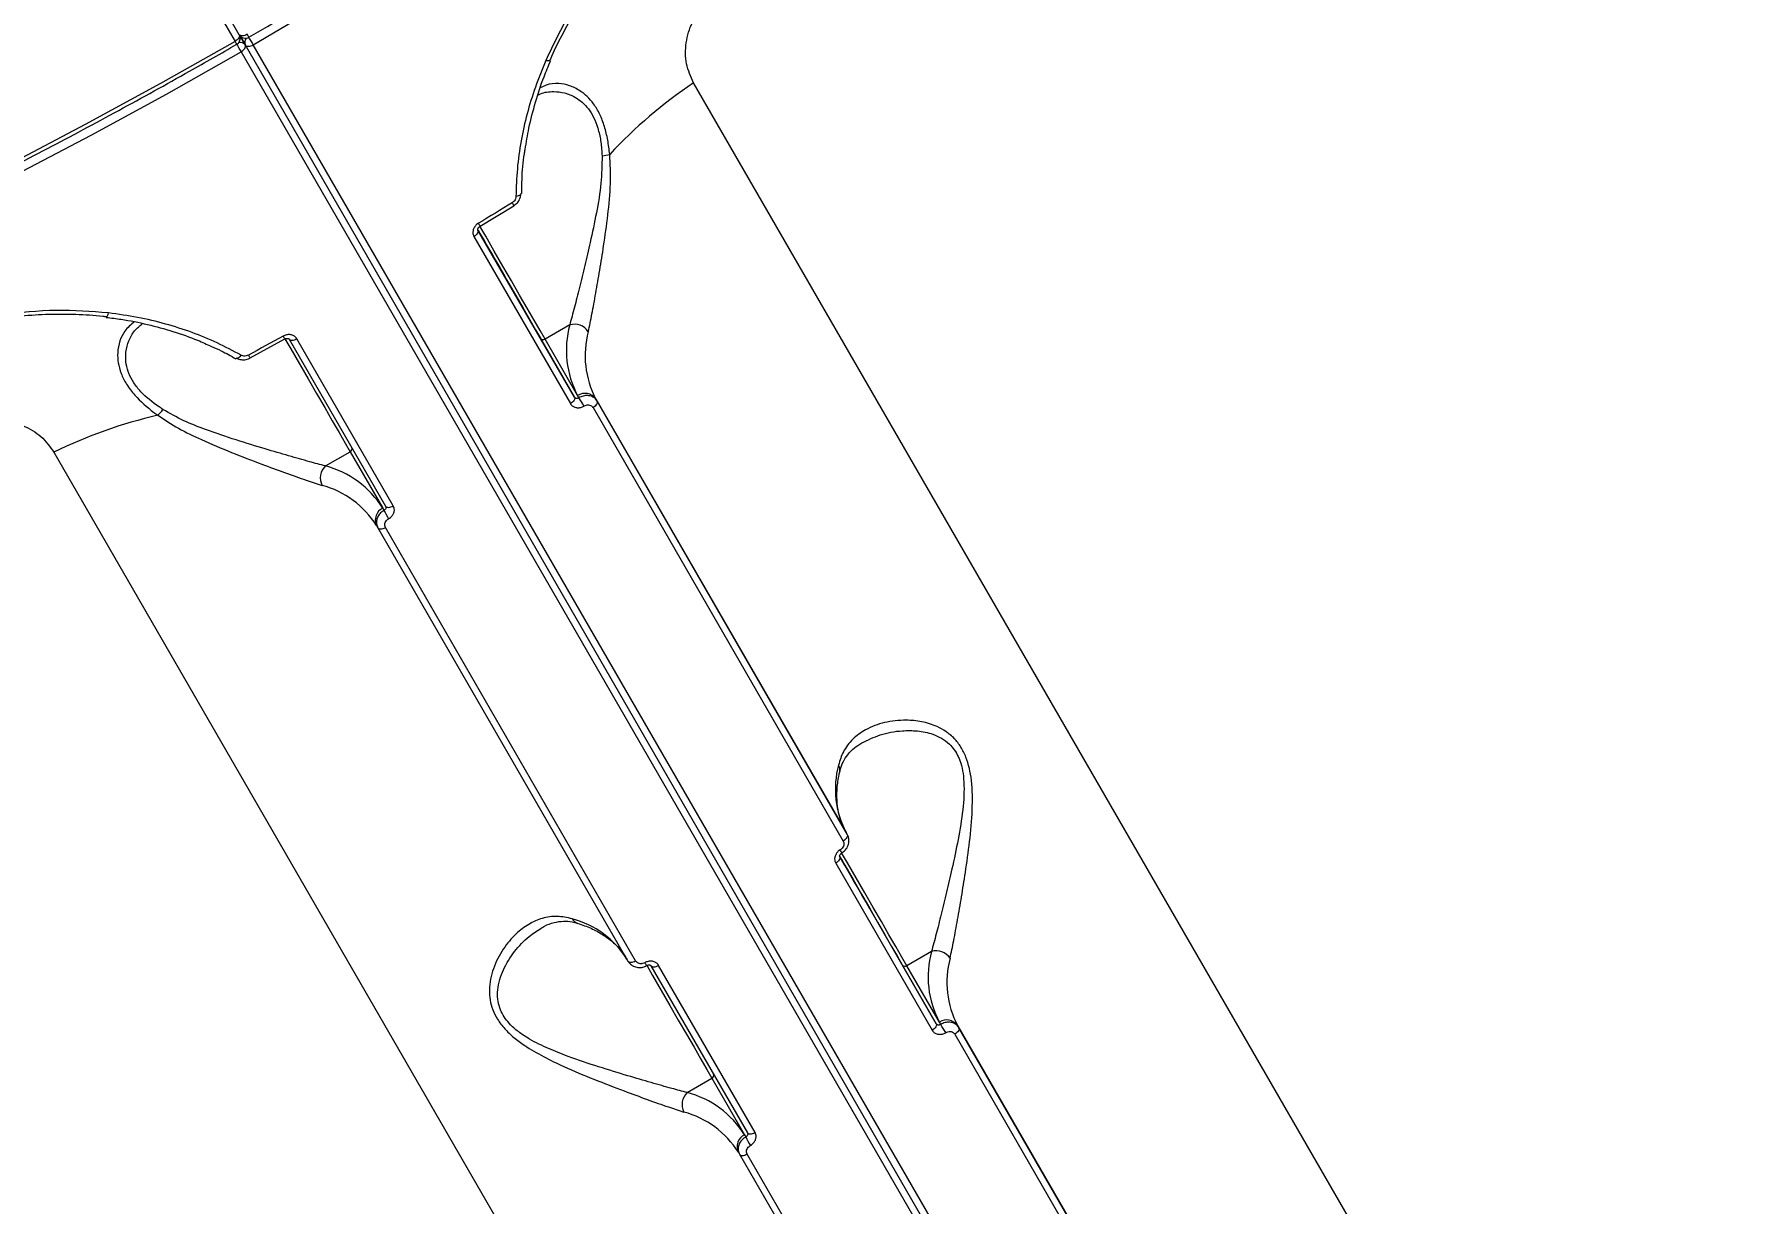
# Model space of a CAD drawing. Header units: millimetres. Extents: x -10881 to 8954, y -8695 to 5624.
# Drawn here: x 2673.8 to 2917.6, y -3115 to -2948.7 of the extents above; entities that cross this region are included whole.
import ezdxf

# ---------------------------------------------------------------- set-up
doc = ezdxf.new("R2010")
doc.units = ezdxf.units.MM
for name, color, linetype in [('DIKOM_ОБЪЕКТ', 7, 'Continuous'), ('DIKOM_РАЗМЕР_ЗОНА', 7, 'Continuous'), ('DIKOM_РАЗМЕР_ОБЪЕКТА', 7, 'Continuous')]:
    doc.layers.add(name, color=color, linetype=linetype)
doc.styles.add('style1', font='arial.ttf', dxfattribs={"width": 0.8})
doc.dimstyles.new('1-50', dxfattribs={"dimtxt": 300, "dimasz": 200, "dimexe": 100, "dimexo": 0, "dimgap": 100, "dimtad": 1, "dimtxsty": 'style1', "dimcen": 200, "dimclrd": 7, "dimclre": 7, "dimclrt": 7, "dimadec": 1, "dimazin": 2, "dimtfac": 1, "dimtmove": 0, "dimatfit": 2, "dimfxl": 0, "dimlwd": 25, "dimlwe": 18, "dimarcsym": 0})

# ---------------------------------------------------------------- blocks, each defined once
blk = doc.blocks.new('*D10')
at = {"layer": 'Defpoints', "color": 0, "transparency": 16777216}
for p in [(-7152.73, 2730.8), (7385.22, 911.28), (7385.22, -7693.77)]:
    blk.add_point(p, dxfattribs=at)
at = {"layer": 'DIKOM_РАЗМЕР_ОБЪЕКТА', "color": 7, "lineweight": 18, "transparency": 16777216}
for p, q in [((-7152.73, 2730.8), (-7152.73, -7793.77)), ((7385.22, 911.28), (7385.22, -7793.77))]:
    blk.add_line(p, q, dxfattribs=at)
at = {"layer": 'DIKOM_РАЗМЕР_ОБЪЕКТА', "color": 7, "lineweight": 25, "transparency": 16777216}
blk.add_line((-6952.73, -7693.77), (7185.22, -7693.77), dxfattribs=at)
at = {"layer": 'DIKOM_РАЗМЕР_ОБЪЕКТА', "color": 7, "transparency": 16777216}
for points in [[(-6952.73, -7660.43), (-6952.73, -7727.1), (-7152.73, -7693.77)], [(7185.22, -7660.43), (7185.22, -7727.1), (7385.22, -7693.77)]]:
    blk.add_solid(points, dxfattribs=at)
at = {"layer": 'DIKOM_РАЗМЕР_ОБЪЕКТА', "color": 7, "transparency": 16777216, "insert": (116.24, -7440.59), "char_height": 300, "attachment_point": 5, "style": 'style1'}
blk.add_mtext('14500', dxfattribs=at)
blk = doc.blocks.new('*D12')
at = {"layer": 'Defpoints', "color": 0, "transparency": 16777216}
for p in [(-9113.32, 3014.05), (8954.2, 2756.48), (8954.2, -8594.51)]:
    blk.add_point(p, dxfattribs=at)
at = {"layer": 'DIKOM_РАЗМЕР_ЗОНА', "color": 7, "lineweight": 18, "transparency": 16777216}
for p, q in [((-9113.32, 3014.05), (-9113.32, -8694.51)), ((8954.2, 2756.48), (8954.2, -8694.51))]:
    blk.add_line(p, q, dxfattribs=at)
at = {"layer": 'DIKOM_РАЗМЕР_ЗОНА', "color": 7, "lineweight": 25, "transparency": 16777216}
blk.add_line((-8913.32, -8594.51), (8754.2, -8594.51), dxfattribs=at)
at = {"layer": 'DIKOM_РАЗМЕР_ЗОНА', "color": 7, "transparency": 16777216}
for points in [[(-8913.32, -8561.18), (-8913.32, -8627.85), (-9113.32, -8594.51)], [(8754.2, -8561.18), (8754.2, -8627.85), (8954.2, -8594.51)]]:
    blk.add_solid(points, dxfattribs=at)
at = {"layer": 'DIKOM_РАЗМЕР_ЗОНА', "color": 7, "transparency": 16777216, "insert": (-79.56, -8341.34), "char_height": 300, "attachment_point": 5, "style": 'style1'}
blk.add_mtext('18000', dxfattribs=at)

msp = doc.modelspace()

# ---------------------------------------------------------------- linework, layer by layer
at = {"layer": 'DIKOM_ОБЪЕКТ', "color": 7, "linetype": 'Continuous', "lineweight": 15}
for p, q in [((2494.937, -2590.467), (2702.387, -2949.746)), ((2702.998, -2948.798), (2495.548, -2589.52)), ((2703.01, -2948.819), (2703.855, -2950.283)), ((2703.855, -2950.283), (2703.01, -2948.819)), ((2703.245, -2951.23), (2910.695, -3310.509)), ((2911.305, -3309.561), (2703.855, -2950.283)), ((2912.431, -3309.506), (2704.981, -2950.228)), ((2917.597, -3215.454), (2767.582, -2955.646)), ((2737.224, -2976.036), (2742.026, -2973.113)), ((2743.028, -2971.38), (2743.028, -2971.391)), ((2736.352, -2977.496), (2750.068, -3001.25)), ((2750.646, -3000.322), (2736.931, -2976.568)), ((2749.974, -2990.054), (2746.466, -2992.08)), ((2704.545, -2994.753), (2709.477, -2992.056)), ((2710.084, -2992.068), (2723.8, -3015.822)), ((2724.893, -3015.785), (2711.177, -2992.031)), ((2745.819, -2991.959), (2750.646, -3000.322)), ((2751.1, -3000.107), (2746.466, -2992.08)), ((2702.543, -2994.755), (2702.551, -2994.76)), ((2751.28, -3000.419), (2751.1, -3000.107)), ((2753.285, -3001.811), (2788.86, -3063.423)), ((2753.689, -3000.591), (2789.264, -3062.203)), ((2753.859, -3000.886), (2753.689, -3000.591)), ((2789.434, -3062.497), (2753.859, -3000.886)), ((2676.645, -3008.148), (2826.66, -3267.957)), ((2715.246, -3010.105), (2718.754, -3008.08)), ((2718.754, -3008.08), (2723.387, -3016.107)), ((2723.387, -3016.107), (2723.567, -3016.419)), ((2722.512, -3018.591), (2722.682, -3018.886)), ((2722.682, -3018.886), (2758.257, -3080.497)), ((2759.345, -3080.463), (2723.77, -3018.852)), ((2789.264, -3062.203), (2789.434, -3062.497)), ((2802.08, -3089.399), (2788.365, -3065.645)), ((2787.786, -3066.574), (2801.502, -3090.328)), ((2801.408, -3079.132), (2797.9, -3081.157)), ((2761.518, -3081.145), (2775.233, -3104.899)), ((2776.327, -3104.862), (2762.611, -3081.108)), ((2797.253, -3081.036), (2802.08, -3089.399)), ((2802.533, -3089.184), (2797.9, -3081.157)), ((2802.714, -3089.496), (2802.533, -3089.184)), ((2805.123, -3089.669), (2840.698, -3151.28)), ((2805.293, -3089.963), (2805.123, -3089.669)), ((2840.868, -3151.575), (2805.293, -3089.963)), ((2804.719, -3090.888), (2840.294, -3152.5)), ((2766.68, -3099.182), (2770.188, -3097.157)), ((2770.188, -3097.157), (2774.821, -3105.184)), ((2774.821, -3105.184), (2775.001, -3105.496)), ((2773.946, -3107.669), (2774.116, -3107.963)), ((2774.116, -3107.963), (2809.691, -3169.575)), ((2810.779, -3169.541), (2775.204, -3107.929))]:
    msp.add_line(p, q, dxfattribs=at)
at = {"layer": 'DIKOM_ОБЪЕКТ', "color": 7, "linetype": 'Continuous', "lineweight": 15, "flags": 128}
for points in [[(2704.981, -2950.228), (2715.482, -2944.042)], [(2702.998, -2948.798), (2703.032, -2948.895), (2703.03, -2949.008), (2702.995, -2949.131), (2702.926, -2949.261), (2702.826, -2949.392), (2702.7, -2949.52), (2702.552, -2949.64), (2702.387, -2949.746)], [(2704.123, -2948.743), (2703.949, -2948.833), (2703.772, -2948.901), (2703.598, -2948.947), (2703.435, -2948.967), (2703.288, -2948.962), (2703.163, -2948.931), (2703.065, -2948.876), (2702.998, -2948.798)], [(2702.387, -2949.746), (2691.78, -2955.747), (2681.091, -2961.586), (2670.329, -2967.256)], [(2671.187, -2968.741), (2681.948, -2963.071), (2692.637, -2957.232), (2703.245, -2951.23)], [(2703.245, -2951.23), (2703.409, -2951.124), (2703.557, -2951.005), (2703.683, -2950.877), (2703.783, -2950.746), (2703.852, -2950.616), (2703.888, -2950.492), (2703.889, -2950.38), (2703.855, -2950.283)], [(2703.855, -2950.283), (2703.922, -2950.361), (2704.02, -2950.416), (2704.145, -2950.447), (2704.292, -2950.452), (2704.455, -2950.431), (2704.629, -2950.386), (2704.807, -2950.317), (2704.981, -2950.228)], [(2747.155, -2952.458), (2747.13, -2952.492), (2747.069, -2952.519), (2746.979, -2952.531), (2746.863, -2952.525), (2746.723, -2952.503), (2746.567, -2952.465)], [(2741.805, -2972.681), (2741.205, -2973.048), (2740.605, -2973.415), (2740.004, -2973.782), (2739.404, -2974.148), (2738.802, -2974.513), (2738.201, -2974.878), (2737.599, -2975.243), (2736.997, -2975.607)], [(2743.028, -2971.391), (2743.021, -2971.442), (2742.98, -2971.524), (2742.905, -2971.6), (2742.799, -2971.669), (2742.664, -2971.727), (2742.507, -2971.773), (2742.332, -2971.806)], [(2746.466, -2992.08), (2745.754, -2990.846), (2744.9, -2989.366), (2743.923, -2987.673), (2742.844, -2985.805), (2741.689, -2983.804), (2740.482, -2981.714), (2739.251, -2979.582), (2738.023, -2977.455), (2737.188, -2976.008)], [(2736.931, -2976.568), (2736.964, -2976.662), (2736.964, -2976.771), (2736.931, -2976.892), (2736.866, -2977.018), (2736.772, -2977.147), (2736.652, -2977.272), (2736.51, -2977.39), (2736.352, -2977.496)], [(2736.916, -2976.538), (2736.944, -2976.587), (2737.306, -2977.214), (2737.803, -2978.074)], [(2736.923, -2976.55), (2737.632, -2977.777), (2738.823, -2979.839), (2740.016, -2981.907), (2741.186, -2983.934), (2742.307, -2985.874), (2743.353, -2987.686), (2744.3, -2989.327), (2745.129, -2990.762), (2745.819, -2991.959)], [(2737.803, -2978.074), (2738.393, -2979.097), (2739.029, -2980.199), (2739.66, -2981.292), (2740.234, -2982.286), (2740.705, -2983.102), (2741.035, -2983.674), (2741.197, -2983.954), (2741.178, -2983.921), (2740.979, -2983.576), (2740.616, -2982.949), (2740.12, -2982.089), (2739.529, -2981.066), (2738.893, -2979.964), (2738.262, -2978.872), (2737.688, -2977.877), (2737.217, -2977.061), (2736.926, -2976.557)], [(2684.089, -2988.868), (2684.133, -2988.863), (2684.187, -2988.825), (2684.241, -2988.752), (2684.295, -2988.649), (2684.345, -2988.517), (2684.391, -2988.362)], [(2709.218, -2991.645), (2708.602, -2991.984), (2707.985, -2992.323), (2707.368, -2992.662), (2706.751, -2993), (2706.134, -2993.337), (2705.516, -2993.674), (2704.898, -2994.01), (2704.28, -2994.345)], [(2709.479, -2992.015), (2710.311, -2993.455), (2711.538, -2995.582), (2712.769, -2997.714), (2713.976, -2999.804), (2715.132, -3001.805), (2716.21, -3003.673), (2717.187, -3005.366), (2718.041, -3006.846), (2718.754, -3008.08)], [(2710.084, -2992.068), (2710.149, -2992.144), (2710.243, -2992.199), (2710.364, -2992.23), (2710.506, -2992.237), (2710.664, -2992.22), (2710.833, -2992.179), (2711.006, -2992.115), (2711.177, -2992.031)], [(2702.551, -2994.76), (2702.6, -2994.78), (2702.69, -2994.785), (2702.794, -2994.758), (2702.907, -2994.7), (2703.025, -2994.613), (2703.143, -2994.5), (2703.259, -2994.365)], [(2750.646, -3000.322), (2750.68, -3000.416), (2750.68, -3000.525), (2750.647, -3000.646), (2750.582, -3000.772), (2750.488, -3000.901), (2750.368, -3001.026), (2750.226, -3001.144), (2750.068, -3001.25)], [(2753.859, -3000.886), (2753.892, -3000.98), (2753.892, -3001.088), (2753.86, -3001.208), (2753.796, -3001.334), (2753.702, -3001.462), (2753.583, -3001.587), (2753.442, -3001.705), (2753.285, -3001.811)], [(2723.8, -3015.822), (2723.865, -3015.898), (2723.959, -3015.953), (2724.08, -3015.984), (2724.222, -3015.991), (2724.38, -3015.974), (2724.549, -3015.933), (2724.722, -3015.869), (2724.893, -3015.785)], [(2722.682, -3018.886), (2722.747, -3018.961), (2722.84, -3019.016), (2722.96, -3019.048), (2723.101, -3019.055), (2723.259, -3019.038), (2723.427, -3018.998), (2723.599, -3018.935), (2723.77, -3018.852)], [(2789.434, -3062.497), (2789.467, -3062.591), (2789.467, -3062.7), (2789.435, -3062.82), (2789.371, -3062.946), (2789.277, -3063.074), (2789.158, -3063.199), (2789.017, -3063.317), (2788.86, -3063.423)], [(2788.365, -3065.645), (2788.398, -3065.74), (2788.398, -3065.849), (2788.365, -3065.969), (2788.3, -3066.095), (2788.206, -3066.224), (2788.086, -3066.349), (2787.944, -3066.467), (2787.786, -3066.574)], [(2788.35, -3065.615), (2788.378, -3065.664), (2788.74, -3066.292), (2789.237, -3067.152)], [(2788.357, -3065.627), (2789.066, -3066.854), (2790.257, -3068.916), (2791.45, -3070.984), (2792.62, -3073.011), (2793.741, -3074.952), (2794.787, -3076.763), (2795.734, -3078.404), (2796.562, -3079.839), (2797.253, -3081.036)], [(2789.237, -3067.152), (2789.827, -3068.174), (2790.463, -3069.276), (2791.094, -3070.369), (2791.668, -3071.364), (2792.139, -3072.18), (2792.469, -3072.751), (2792.631, -3073.031), (2792.612, -3072.998), (2792.413, -3072.653), (2792.05, -3072.026), (2791.554, -3071.166), (2790.963, -3070.144), (2790.327, -3069.042), (2789.696, -3067.949), (2789.122, -3066.954), (2788.651, -3066.138), (2788.36, -3065.634)], [(2797.9, -3081.157), (2797.188, -3079.923), (2796.334, -3078.443), (2795.357, -3076.751), (2794.278, -3074.883), (2793.123, -3072.881), (2791.916, -3070.791), (2790.685, -3068.659), (2789.457, -3066.532), (2788.622, -3065.085)], [(2758.257, -3080.497), (2758.322, -3080.573), (2758.416, -3080.628), (2758.535, -3080.66), (2758.677, -3080.667), (2758.834, -3080.65), (2759.002, -3080.61), (2759.175, -3080.546), (2759.345, -3080.463)], [(2760.913, -3081.092), (2761.745, -3082.532), (2762.972, -3084.659), (2764.203, -3086.791), (2765.41, -3088.881), (2766.566, -3090.883), (2767.644, -3092.751), (2768.621, -3094.443), (2769.475, -3095.923), (2770.188, -3097.157)], [(2761.518, -3081.145), (2761.583, -3081.221), (2761.677, -3081.276), (2761.798, -3081.307), (2761.94, -3081.315), (2762.098, -3081.297), (2762.267, -3081.256), (2762.44, -3081.192), (2762.611, -3081.108)], [(2802.08, -3089.399), (2802.113, -3089.493), (2802.114, -3089.603), (2802.081, -3089.723), (2802.016, -3089.849), (2801.922, -3089.978), (2801.802, -3090.103), (2801.66, -3090.221), (2801.502, -3090.328)], [(2805.293, -3089.963), (2805.326, -3090.057), (2805.326, -3090.166), (2805.294, -3090.285), (2805.23, -3090.411), (2805.136, -3090.539), (2805.017, -3090.664), (2804.876, -3090.782), (2804.719, -3090.888)], [(2775.233, -3104.899), (2775.299, -3104.975), (2775.393, -3105.03), (2775.513, -3105.061), (2775.655, -3105.069), (2775.814, -3105.051), (2775.983, -3105.01), (2776.156, -3104.946), (2776.327, -3104.862)], [(2774.116, -3107.963), (2774.18, -3108.039), (2774.274, -3108.093), (2774.394, -3108.125), (2774.535, -3108.133), (2774.693, -3108.116), (2774.861, -3108.075), (2775.033, -3108.012), (2775.204, -3107.929)]]:
    msp.add_lwpolyline(points, dxfattribs=at)
at = {"layer": 'DIKOM_ОБЪЕКТ', "color": 7, "linetype": 'Continuous', "lineweight": 15}
for centre, radius, start, end in [((2702.132, -2949.298), 1, 316.55964, 29.99313), ((2703.864, -2948.298), 1, 210.00248, 300.07043), ((2704.627, -2949.884), 0.869, 136.90272, 207.35405), ((2669.376, -2968.98), 40.211, 29.525, 30.21602), ((2376.019, -3140.117), 379.833, 29.99513, 30.20212), ((2734.899, -2931.146), 37.456, 209.77321, 210.51506), ((3009.775, -2774.181), 353.987, 209.78827, 210.01037), ((2702.132, -2949.298), 1, 299.92957, 316.55964), ((2703.112, -2950.777), 0.892, 33.64779, 103.4323), ((2805.137, -3011.769), 67.53, 123.78907, 137.1135), ((2753.872, -2959.795), 6.276, 276.46187, 286.53765), ((2740.3, -2973.722), 1.83, 19.42841, 34.68679), ((2734.951, -2976.961), 2.453, 22.14248, 33.49969), ((2763.275, -2993.655), 13.78, 164.85518, 207.92059), ((2750.64, -2992.334), 2.375, 33.66228, 106.28517), ((2711.404, -2990.555), 2.443, 206.49019, 217.89674), ((2746.204, -2991.692), 0.468, 214.73946, 304.05838), ((2765.285, -2994.446), 13.123, 164.85518, 207.92059), ((2705.93, -2993.566), 1.824, 205.3035, 220.61032), ((2752.149, -3001.659), 1.874, 34.73946, 124.05838), ((2732.083, -3013.031), 22.969, 29.88152, 33.30537), ((2706.468, -3068.726), 67.521, 102.88547, 116.21105), ((2687.092, -2998.35), 6.277, 313.46407, 323.53862), ((2718.545, -3007.655), 0.473, 296.20231, 20.53403), ((2716.887, -3011.822), 2.375, 133.71222, 206.34166), ((2711.712, -3023.42), 13.776, 32.06427, 75.13688), ((2711.393, -3025.556), 13.12, 32.06427, 75.13688), ((2724.206, -3017.792), 1.874, 115.94043, 205.26593), ((2743.999, -3006.149), 22.868, 206.68503, 210.12397), ((2800.86, -3056.058), 13.123, 164.85518, 207.92059), ((2787.072, -3053.317), 1.314, 348.27083, 31.55004), ((2786.346, -3066.06), 2.497, 22.2679, 33.4231), ((2746.968, -3087.168), 13.12, 32.06427, 75.13688), ((2751.489, -3073.861), 1.314, 208.45721, 251.68331), ((2762.91, -3079.59), 2.526, 206.63446, 217.65974), ((2814.709, -3082.732), 13.78, 164.85518, 207.92059), ((2802.074, -3081.412), 2.375, 33.66228, 106.28517), ((2816.719, -3083.524), 13.123, 164.85518, 207.92059), ((2797.638, -3080.769), 0.468, 214.73946, 304.05838), ((2803.583, -3090.736), 1.874, 34.73946, 124.05838), ((2783.517, -3102.108), 22.969, 29.88152, 33.30537), ((2769.978, -3096.732), 0.473, 296.20231, 20.53403), ((2768.321, -3100.899), 2.375, 133.71222, 206.34166), ((2763.146, -3112.497), 13.776, 32.06427, 75.13688), ((2762.827, -3114.634), 13.12, 32.06427, 75.13688), ((2775.64, -3106.869), 1.874, 115.94043, 205.26593), ((2795.433, -3095.226), 22.868, 206.68503, 210.12397)]:
    msp.add_arc(centre, radius, start, end, dxfattribs=at)
for points, knots in [([(2704.365, -2949.164), (2706.111, -2948.147), (2711.176, -2945.2), (2719.493, -2940.216), (2729.28, -2934.17), (2738.965, -2927.993), (2748.543, -2921.691), (2758.005, -2915.27), (2767.345, -2908.733), (2776.555, -2902.086), (2785.629, -2895.334), (2794.561, -2888.482), (2803.342, -2881.534), (2811.967, -2874.496), (2820.429, -2867.374), (2828.722, -2860.173), (2836.839, -2852.897), (2844.774, -2845.553), (2852.523, -2838.147), (2860.077, -2830.683), (2867.433, -2823.167), (2874.584, -2815.604), (2881.525, -2808.002), (2888.251, -2800.364), (2894.756, -2792.698), (2901.036, -2785.007), (2907.087, -2777.3), (2912.903, -2769.58), (2918.48, -2761.854), (2923.814, -2754.128), (2928.9, -2746.408), (2933.736, -2738.698), (2938.317, -2731.006), (2942.64, -2723.336), (2946.701, -2715.694), (2950.498, -2708.087), (2954.027, -2700.52), (2957.286, -2692.998), (2960.272, -2685.527), (2962.984, -2678.114), (2965.418, -2670.762), (2967.573, -2663.479), (2969.447, -2656.269), (2971.039, -2649.138), (2972.347, -2642.092), (2973.371, -2635.135), (2974.11, -2628.274), (2974.561, -2621.513), (2974.731, -2614.856), (2974.598, -2608.317), (2974.307, -2603.072), (2973.957, -2600.052), (2973.85, -2599.13)], [0, 0, 0, 0, 0.0107471, 0.0311651, 0.0515835, 0.0720021, 0.0924206, 0.1128393, 0.1332582, 0.1536771, 0.1740963, 0.1945156, 0.2149352, 0.2353551, 0.2557752, 0.2761956, 0.2966164, 0.3170376, 0.3374591, 0.3578811, 0.3783035, 0.3987263, 0.4191497, 0.4395736, 0.459998, 0.480423, 0.5008486, 0.5212748, 0.5417016, 0.5621289, 0.5825569, 0.6029854, 0.6234145, 0.6438441, 0.6642741, 0.6847045, 0.7051351, 0.7255658, 0.7459964, 0.7664267, 0.7868564, 0.8072852, 0.8277127, 0.8481386, 0.8685623, 0.8889834, 0.9094014, 0.9298156, 0.9502254, 0.9706305, 0.9910301, 1, 1, 1, 1]), ([(2754.351, -2939.487), (2752.848, -2941.528), (2749.807, -2945.659), (2747.655, -2950.179), (2746.567, -2952.465)], [0, 0, 0, 0, 0.49417114, 1, 1, 1, 1]), ([(2747.164, -2952.463), (2747.184, -2952.413), (2747.691, -2951.19), (2748.854, -2948.832), (2750.762, -2945.446), (2752.742, -2942.397), (2754.174, -2940.543), (2754.801, -2939.731)], [0, 0, 0, 0, 0.0110555, 0.2727529, 0.5345805, 0.7962432, 1, 1, 1, 1]), ([(2767.582, -2955.646), (2767.185, -2954.765), (2766.399, -2953.02), (2766.393, -2949.977), (2767.127, -2947.4), (2768.009, -2946.018), (2768.324, -2945.525)], [0, 0, 0, 0, 0.2885643, 0.5716288, 0.8470383, 1, 1, 1, 1]), ([(2264.811, -3008.534), (2265.307, -3008.907), (2267.488, -3010.545), (2271.603, -3013.261), (2277.158, -3016.674), (2282.97, -3019.881), (2289.013, -3022.897), (2295.289, -3025.715), (2301.789, -3028.335), (2308.511, -3030.754), (2315.449, -3032.97), (2322.597, -3034.981), (2329.951, -3036.787), (2337.503, -3038.385), (2345.25, -3039.774), (2353.184, -3040.954), (2361.3, -3041.923), (2369.592, -3042.682), (2378.053, -3043.228), (2386.677, -3043.563), (2395.458, -3043.685), (2404.388, -3043.596), (2413.462, -3043.294), (2422.671, -3042.78), (2432.01, -3042.055), (2441.472, -3041.119), (2451.048, -3039.972), (2460.733, -3038.617), (2470.518, -3037.054), (2480.397, -3035.283), (2490.362, -3033.307), (2500.406, -3031.127), (2510.52, -3028.745), (2520.698, -3026.162), (2530.932, -3023.38), (2541.214, -3020.402), (2551.536, -3017.229), (2561.891, -3013.865), (2572.27, -3010.311), (2582.667, -3006.571), (2593.074, -3002.647), (2603.481, -2998.542), (2613.883, -2994.259), (2624.27, -2989.801), (2634.635, -2985.173), (2644.971, -2980.377), (2655.269, -2975.416), (2665.522, -2970.295), (2675.723, -2965.018), (2685.861, -2959.587), (2694.83, -2954.627), (2700.396, -2951.443), (2702.631, -2950.165)], [0, 0, 0, 0, 0.0060077, 0.0263958, 0.0467899, 0.0671898, 0.087595, 0.1080051, 0.1284196, 0.1488379, 0.1692595, 0.1896838, 0.2101103, 0.2305385, 0.2509682, 0.2713988, 0.2918301, 0.3122618, 0.3326937, 0.3531256, 0.3735573, 0.3939887, 0.4144197, 0.4348503, 0.4552804, 0.47571, 0.496139, 0.5165675, 0.5369955, 0.5574228, 0.5778497, 0.598276, 0.6187018, 0.6391271, 0.659552, 0.6799764, 0.7004004, 0.720824, 0.7412473, 0.7616702, 0.7820928, 0.8025151, 0.8229372, 0.843359, 0.8637806, 0.8842021, 0.9046234, 0.9250445, 0.9454656, 0.9658866, 0.9863075, 1, 1, 1, 1]), ([(2746.567, -2952.465), (2746.053, -2953.72), (2745.027, -2956.223), (2743.869, -2960.055), (2743.007, -2963.937), (2742.45, -2967.872), (2742.371, -2970.491), (2742.332, -2971.806)], [0, 0, 0, 0, 0.1978344, 0.3948167, 0.593168, 0.7958375, 1, 1, 1, 1]), ([(2743.64, -2965.136), (2743.803, -2964.114), (2744.162, -2961.87), (2745.073, -2958.41), (2746.105, -2955.206), (2746.941, -2953.253), (2747.268, -2952.49)], [0, 0, 0, 0, 0.2405064, 0.5280962, 0.8156847, 1, 1, 1, 1]), ([(2755.658, -2965.812), (2755.575, -2965.13), (2755.408, -2963.75), (2754.943, -2961.828), (2754.271, -2960.077), (2753.162, -2958.219), (2751.652, -2956.807), (2749.924, -2955.972), (2748.275, -2955.678), (2746.846, -2955.782), (2746.061, -2956.224), (2745.786, -2956.378)], [0, 0, 0, 0, 0.0892406, 0.1804147, 0.2699083, 0.3624731, 0.5245812, 0.6442436, 0.7673703, 0.918503, 1, 1, 1, 1]), ([(2745.445, -2957.401), (2745.57, -2957.333), (2746.248, -2956.964), (2747.535, -2956.835), (2749.219, -2957.006), (2750.941, -2957.688), (2752.399, -2958.919), (2753.414, -2960.544), (2753.83, -2961.608), (2754.171, -2962.786), (2754.438, -2964.079), (2754.531, -2965.375), (2754.578, -2966.032)], [0, 0, 0, 0, 0.0375115, 0.20348277, 0.32983218, 0.45942013, 0.6269847, 0.71221836, 0.80053165, 0.81323681, 0.90533711, 1, 1, 1, 1]), ([(2912.672, -3309.927), (2914.419, -3308.91), (2919.483, -3305.963), (2927.8, -3300.979), (2937.587, -3294.933), (2947.272, -3288.756), (2956.85, -3282.455), (2966.312, -3276.033), (2975.652, -3269.496), (2984.863, -3262.849), (2993.937, -3256.097), (3002.868, -3249.245), (3011.649, -3242.297), (3020.274, -3235.259), (3028.736, -3228.137), (3037.029, -3220.936), (3045.146, -3213.66), (3053.082, -3206.317), (3060.83, -3198.91), (3068.385, -3191.446), (3075.74, -3183.93), (3082.891, -3176.367), (3089.832, -3168.765), (3096.558, -3161.127), (3103.064, -3153.461), (3109.344, -3145.771), (3115.394, -3138.063), (3121.21, -3130.343), (3126.787, -3122.617), (3132.121, -3114.891), (3137.208, -3107.171), (3142.043, -3099.461), (3146.624, -3091.769), (3150.947, -3084.099), (3155.009, -3076.457), (3158.805, -3068.85), (3162.335, -3061.283), (3165.594, -3053.761), (3168.58, -3046.29), (3171.291, -3038.877), (3173.725, -3031.525), (3175.88, -3024.242), (3177.754, -3017.032), (3179.346, -3009.901), (3180.655, -3002.855), (3181.678, -2995.898), (3182.417, -2989.037), (3182.869, -2982.276), (3183.038, -2975.619), (3182.905, -2969.08), (3182.615, -2963.835), (3182.264, -2960.815), (3182.157, -2959.893)], [0, 0, 0, 0, 0.0107471, 0.0311651, 0.0515835, 0.0720021, 0.0924206, 0.1128393, 0.1332582, 0.1536771, 0.1740963, 0.1945156, 0.2149352, 0.2353551, 0.2557752, 0.2761956, 0.2966164, 0.3170376, 0.3374591, 0.3578811, 0.3783035, 0.3987263, 0.4191497, 0.4395736, 0.459998, 0.480423, 0.5008486, 0.5212748, 0.5417016, 0.5621289, 0.5825569, 0.6029854, 0.6234145, 0.6438441, 0.6642741, 0.6847045, 0.7051351, 0.7255658, 0.7459964, 0.7664267, 0.7868564, 0.8072852, 0.8277127, 0.8481386, 0.8685623, 0.8889834, 0.9094014, 0.9298156, 0.9502254, 0.9706305, 0.9910301, 1, 1, 1, 1]), ([(2743.156, -2971.379), (2743.16, -2970.702), (2743.171, -2968.832), (2743.352, -2966.74), (2743.605, -2965.332), (2743.64, -2965.136)], [0, 0, 0, 0, 0.3278772, 0.9062844, 1, 1, 1, 1]), ([(2754.578, -2966.032), (2754.557, -2967.322), (2754.513, -2970.015), (2753.77, -2974.168), (2752.948, -2978.082), (2752.114, -2981.645), (2751.358, -2984.753), (2750.63, -2987.66), (2750.195, -2989.249), (2749.974, -2990.054)], [0, 0, 0, 0, 0.1463761, 0.3054972, 0.4689915, 0.6008956, 0.7350963, 0.8657016, 1, 1, 1, 1]), ([(2752.617, -2991.018), (2752.789, -2990.205), (2753.134, -2988.579), (2753.68, -2985.57), (2754.246, -2982.309), (2754.844, -2978.584), (2755.42, -2974.451), (2755.868, -2970.035), (2755.726, -2967.187), (2755.658, -2965.812)], [0, 0, 0, 0, 0.13165856, 0.26348881, 0.39514018, 0.52687557, 0.68829795, 0.84953563, 1, 1, 1, 1]), ([(2742.332, -2971.806), (2742.321, -2971.908), (2742.299, -2972.114), (2742.133, -2972.405), (2741.949, -2972.587), (2741.83, -2972.664), (2741.805, -2972.681)], [0, 0, 0, 0, 0.3056925, 0.6116133, 0.9180226, 1, 1, 1, 1]), ([(2742.017, -2973.099), (2742.197, -2972.973), (2742.594, -2972.695), (2742.959, -2972.068), (2743, -2971.601), (2743.018, -2971.392)], [0, 0, 0, 0, 0.3137935, 0.6930988, 1, 1, 1, 1]), ([(2736.997, -2975.607), (2736.905, -2975.67), (2736.673, -2975.828), (2736.388, -2976.18), (2736.207, -2976.628), (2736.178, -2977.095), (2736.294, -2977.363), (2736.352, -2977.496)], [0, 0, 0, 0, 0.1418471, 0.3567284, 0.5713333, 0.7857186, 1, 1, 1, 1]), ([(2736.944, -2976.586), (2736.939, -2976.58), (2736.922, -2976.558), (2736.901, -2976.499), (2736.938, -2976.347), (2737.014, -2976.217), (2737.114, -2976.106), (2737.195, -2976.058), (2737.226, -2976.04)], [0, 0, 0, 0, 0.1489983, 0.4752925, 0.6350192, 0.7709288, 0.912957, 1, 1, 1, 1]), ([(2684.391, -2988.362), (2681.925, -2988.165), (2676.936, -2987.764), (2671.838, -2988.329), (2669.259, -2988.615)], [0, 0, 0, 0, 0.4941765, 1, 1, 1, 1]), ([(2703.259, -2994.365), (2702.138, -2993.761), (2699.901, -2992.555), (2696.296, -2991.086), (2692.511, -2989.874), (2688.54, -2988.928), (2685.777, -2988.551), (2684.391, -2988.362)], [0, 0, 0, 0, 0.1976813, 0.3947, 0.5930892, 0.7957984, 1, 1, 1, 1]), ([(2669.246, -2989.13), (2670.174, -2989.002), (2672.392, -2988.695), (2675.912, -2988.494), (2679.77, -2988.52), (2682.506, -2988.661), (2683.921, -2988.866), (2684.087, -2988.89)], [0, 0, 0, 0, 0.1860145, 0.4447664, 0.7046718, 0.9655411, 1, 1, 1, 1]), ([(2684.062, -2988.984), (2684.783, -2989.067), (2686.777, -2989.297), (2689.96, -2989.957), (2693.585, -2990.952), (2696.621, -2992.001), (2698.375, -2992.812), (2699.021, -2993.11)], [0, 0, 0, 0, 0.1357279, 0.3755634, 0.6168348, 0.8589582, 1, 1, 1, 1]), ([(2688.065, -2989.622), (2687.581, -2990.024), (2686.723, -2990.739), (2685.955, -2992.294), (2685.648, -2993.836), (2685.733, -2995.424), (2686.132, -2996.934), (2686.919, -2998.513), (2688.372, -3000.429), (2690.014, -3001.884), (2691.223, -3002.769), (2691.41, -3002.905)], [0, 0, 0, 0, 0.1641767, 0.2913956, 0.4219036, 0.5156607, 0.6117485, 0.706517, 0.8049104, 0.9698398, 1, 1, 1, 1]), ([(2692.14, -3002.08), (2691.958, -3001.96), (2690.789, -3001.192), (2689.263, -2999.949), (2687.935, -2998.282), (2687.428, -2997.305), (2687.053, -2996.296), (2686.825, -2995.259), (2686.836, -2993.754), (2687.244, -2992.253), (2688.032, -2990.838), (2688.834, -2990.181), (2689.234, -2989.853)], [0, 0, 0, 0, 0.0312865, 0.2003523, 0.2883602, 0.3797763, 0.3966773, 0.4930673, 0.592362, 0.7259481, 0.8632426, 1, 1, 1, 1]), ([(2699.021, -2993.11), (2699.492, -2993.312), (2700.696, -2993.828), (2701.805, -2994.472), (2702.479, -2994.863)], [0, 0, 0, 0, 0.3920236, 1, 1, 1, 1]), ([(2711.177, -2992.031), (2711.124, -2991.953), (2710.988, -2991.755), (2710.65, -2991.529), (2710.189, -2991.411), (2709.684, -2991.437), (2709.373, -2991.576), (2709.218, -2991.645)], [0, 0, 0, 0, 0.1406201, 0.3550994, 0.5698681, 0.7848826, 1, 1, 1, 1]), ([(2709.479, -2992.057), (2709.486, -2992.052), (2709.54, -2992.017), (2709.66, -2991.979), (2709.815, -2991.959), (2709.948, -2991.976), (2710.039, -2992.018), (2710.074, -2992.047), (2710.079, -2992.065), (2710.081, -2992.07)], [0, 0, 0, 0, 0.0253311, 0.1804944, 0.3335226, 0.4978807, 0.6811404, 0.9128201, 1, 1, 1, 1]), ([(2702.56, -2994.745), (2702.726, -2994.83), (2703.099, -2995.019), (2703.782, -2995.03), (2704.29, -2994.905), (2704.522, -2994.762), (2704.543, -2994.749)], [0, 0, 0, 0, 0.2708243, 0.6082142, 0.9644393, 1, 1, 1, 1]), ([(2704.28, -2994.345), (2704.176, -2994.391), (2703.968, -2994.482), (2703.631, -2994.497), (2703.395, -2994.437), (2703.282, -2994.377), (2703.259, -2994.365)], [0, 0, 0, 0, 0.3067236, 0.613302, 0.919473, 1, 1, 1, 1]), ([(2751.28, -3000.419), (2751.23, -3000.445), (2751.131, -3000.499), (2750.969, -3000.517), (2750.82, -3000.485), (2750.709, -3000.413), (2750.664, -3000.348), (2750.646, -3000.322)], [0, 0, 0, 0, 0.2154741, 0.4306477, 0.6453485, 0.8595852, 1, 1, 1, 1]), ([(2753.859, -3000.886), (2753.787, -3000.782), (2753.607, -3000.518), (2753.161, -3000.223), (2752.553, -3000.076), (2751.889, -3000.125), (2751.483, -3000.321), (2751.28, -3000.419)], [0, 0, 0, 0, 0.14072731, 0.35544977, 0.57029081, 0.78515706, 1, 1, 1, 1]), ([(2691.41, -3002.905), (2692.371, -3003.539), (2694.326, -3004.828), (2697.913, -3006.532), (2701.929, -3008.222), (2705.943, -3009.76), (2709.514, -3011.075), (2712.449, -3012.123), (2714.028, -3012.638), (2714.759, -3012.875)], [0, 0, 0, 0, 0.1260993, 0.2567281, 0.4243368, 0.5968636, 0.7352992, 0.8775694, 1, 1, 1, 1]), ([(2715.246, -3010.105), (2714.511, -3009.913), (2712.94, -3009.502), (2710.022, -3008.669), (2706.517, -3007.642), (2702.521, -3006.426), (2698.603, -3005.104), (2695.044, -3003.725), (2693.117, -3002.633), (2692.14, -3002.08)], [0, 0, 0, 0, 0.1227089, 0.2624621, 0.4060162, 0.5749249, 0.7482621, 0.8723682, 1, 1, 1, 1]), ([(2750.068, -3001.25), (2750.121, -3001.328), (2750.256, -3001.526), (2750.591, -3001.746), (2751.046, -3001.853), (2751.543, -3001.813), (2751.847, -3001.663), (2751.999, -3001.588)], [0, 0, 0, 0, 0.14062014, 0.3550994, 0.56986808, 0.78488261, 1, 1, 1, 1]), ([(2751.999, -3001.588), (2752.1, -3001.537), (2752.302, -3001.437), (2752.633, -3001.41), (2752.936, -3001.481), (2753.159, -3001.628), (2753.249, -3001.759), (2753.285, -3001.811)], [0, 0, 0, 0, 0.2151387, 0.4301737, 0.6449794, 0.8594762, 1, 1, 1, 1]), ([(2667.508, -3003.731), (2668.093, -3003.705), (2669.731, -3003.632), (2672.33, -3004.284), (2674.962, -3005.811), (2676.08, -3007.364), (2676.645, -3008.148)], [0, 0, 0, 0, 0.1529617, 0.4283712, 0.7114357, 1, 1, 1, 1]), ([(2723.567, -3016.419), (2723.442, -3016.499), (2723.129, -3016.7), (2722.742, -3017.154), (2722.494, -3017.739), (2722.451, -3018.353), (2722.605, -3018.708), (2722.682, -3018.886)], [0, 0, 0, 0, 0.1417164, 0.3563996, 0.5709512, 0.7854607, 1, 1, 1, 1]), ([(2723.8, -3015.822), (2723.819, -3015.866), (2723.857, -3015.955), (2723.844, -3016.105), (2723.779, -3016.246), (2723.679, -3016.354), (2723.599, -3016.4), (2723.567, -3016.419)], [0, 0, 0, 0, 0.2139775, 0.4281717, 0.6427849, 0.8579017, 1, 1, 1, 1]), ([(2723.77, -3018.852), (2723.731, -3018.763), (2723.655, -3018.585), (2723.677, -3018.28), (2723.803, -3017.989), (2723.999, -3017.764), (2724.157, -3017.665), (2724.22, -3017.626)], [0, 0, 0, 0, 0.21424, 0.428583, 0.6431735, 0.858082, 1, 1, 1, 1]), ([(2724.22, -3017.626), (2724.314, -3017.567), (2724.551, -3017.418), (2724.844, -3017.08), (2725.032, -3016.644), (2725.066, -3016.185), (2724.951, -3015.918), (2724.893, -3015.785)], [0, 0, 0, 0, 0.1418471, 0.3567284, 0.5713333, 0.7857186, 1, 1, 1, 1]), ([(2804.051, -3080.095), (2804.223, -3079.282), (2804.568, -3077.656), (2805.114, -3074.648), (2805.681, -3071.386), (2806.275, -3067.663), (2806.866, -3063.525), (2807.263, -3059.096), (2807.234, -3054.977), (2806.58, -3051.939), (2805.617, -3050.034), (2804.66, -3048.801), (2803.499, -3047.837), (2801.939, -3046.977), (2800.012, -3046.398), (2797.452, -3046.165), (2794.685, -3046.48), (2792.108, -3047.453), (2790.156, -3048.888), (2788.826, -3050.562), (2788.392, -3051.978), (2788.192, -3052.63)], [0, 0, 0, 0, 0.0554761, 0.1110246, 0.1664977, 0.2220062, 0.2900237, 0.3579634, 0.4226761, 0.4774073, 0.5052471, 0.5330944, 0.5627101, 0.5923749, 0.64043, 0.6885816, 0.7603261, 0.8320617, 0.8910003, 0.9498671, 1, 1, 1, 1]), ([(2791.509, -3049.48), (2792.351, -3049.064), (2794.097, -3048.2), (2796.859, -3047.704), (2799.418, -3047.709), (2801.312, -3048.085), (2802.843, -3048.77), (2804.151, -3049.725), (2804.999, -3050.906), (2805.554, -3052.249), (2805.865, -3053.441), (2806.114, -3055.764), (2805.908, -3059.078), (2805.217, -3063.242), (2804.38, -3067.16), (2803.549, -3070.722), (2802.791, -3073.83), (2802.064, -3076.737), (2801.629, -3078.326), (2801.408, -3079.132)], [0, 0, 0, 0, 0.083337, 0.1726872, 0.2299078, 0.2882938, 0.322255, 0.3571279, 0.407045, 0.4203424, 0.4514878, 0.4836705, 0.5605594, 0.642474, 0.7266399, 0.7945434, 0.8636291, 0.930864, 1, 1, 1, 1]), ([(2788.376, -3053.604), (2788.392, -3053.502), (2788.479, -3052.968), (2788.837, -3052.148), (2789.48, -3051.11), (2790.358, -3050.194), (2791.139, -3049.711), (2791.509, -3049.482)], [0, 0, 0, 0, 0.0509285, 0.2669413, 0.5042747, 0.7648438, 1, 1, 1, 1]), ([(2789.264, -3062.203), (2789.136, -3061.966), (2788.737, -3061.231), (2788.266, -3059.889), (2787.959, -3058.12), (2787.938, -3056.221), (2788.124, -3054.684), (2788.315, -3053.789), (2788.358, -3053.589)], [0, 0, 0, 0, 0.1027334, 0.3181905, 0.5309199, 0.7384588, 0.9414897, 1, 1, 1, 1]), ([(2788.86, -3063.423), (2788.899, -3063.512), (2788.976, -3063.69), (2788.957, -3064.002), (2788.836, -3064.302), (2788.647, -3064.537), (2788.492, -3064.642), (2788.431, -3064.684)], [0, 0, 0, 0, 0.21424, 0.428583, 0.6431735, 0.858082, 1, 1, 1, 1]), ([(2788.649, -3065.099), (2788.831, -3064.974), (2789.232, -3064.699), (2789.594, -3064.054), (2789.702, -3063.356), (2789.625, -3062.816), (2789.457, -3062.575), (2789.413, -3062.513)], [0, 0, 0, 0, 0.2154779, 0.4735076, 0.7028358, 0.9236399, 1, 1, 1, 1]), ([(2788.431, -3064.684), (2788.339, -3064.747), (2788.107, -3064.905), (2787.822, -3065.257), (2787.641, -3065.705), (2787.612, -3066.173), (2787.728, -3066.44), (2787.786, -3066.574)], [0, 0, 0, 0, 0.1418471, 0.3567284, 0.5713333, 0.7857186, 1, 1, 1, 1]), ([(2788.378, -3065.664), (2788.373, -3065.657), (2788.356, -3065.635), (2788.335, -3065.576), (2788.371, -3065.424), (2788.447, -3065.294), (2788.548, -3065.184), (2788.629, -3065.135), (2788.66, -3065.117)], [0, 0, 0, 0, 0.14899829, 0.47529245, 0.63501921, 0.7709288, 0.91295703, 1, 1, 1, 1]), ([(2750.334, -3074.487), (2749.611, -3074.326), (2748.141, -3073.997), (2746.062, -3074.341), (2744.1, -3075.202), (2742.201, -3076.646), (2740.427, -3078.73), (2739.024, -3081.439), (2738.382, -3084.415), (2738.757, -3086.955), (2739.673, -3088.802), (2740.692, -3090.136), (2742.013, -3091.381), (2743.852, -3092.734), (2746.252, -3094.121), (2749.578, -3095.719), (2753.479, -3097.342), (2757.484, -3098.878), (2761.04, -3100.185), (2763.931, -3101.217), (2765.484, -3101.722), (2766.193, -3101.953)], [0, 0, 0, 0, 0.0545824, 0.1110311, 0.1659464, 0.2220128, 0.2890718, 0.3579604, 0.4226727, 0.4774036, 0.5047497, 0.5330995, 0.5623538, 0.592382, 0.6398889, 0.6885844, 0.7592835, 0.8320596, 0.8901594, 0.9498675, 1, 1, 1, 1]), ([(2766.68, -3099.182), (2765.967, -3098.996), (2764.422, -3098.593), (2761.547, -3097.773), (2758.056, -3096.752), (2754.068, -3095.536), (2750.247, -3094.264), (2746.937, -3092.961), (2744.608, -3091.83), (2742.8, -3090.668), (2741.318, -3089.41), (2740.432, -3088.164), (2739.928, -3086.908), (2739.703, -3085.866), (2739.712, -3083.991), (2740.458, -3081.61), (2742.076, -3079.056), (2743.956, -3077.066), (2745.336, -3076.179), (2745.921, -3075.804)], [0, 0, 0, 0, 0.0614448, 0.1331706, 0.2068465, 0.2939933, 0.3834338, 0.4407123, 0.4991574, 0.5331529, 0.568061, 0.6180286, 0.6313394, 0.6625164, 0.6947316, 0.7716982, 0.8536957, 0.9379467, 1, 1, 1, 1]), ([(2745.932, -3075.816), (2746.082, -3075.717), (2746.669, -3075.333), (2747.728, -3074.978), (2749.027, -3074.786), (2750.142, -3074.842), (2750.832, -3075.058), (2751.087, -3075.137)], [0, 0, 0, 0, 0.0934571, 0.36463716, 0.62955455, 0.86319957, 1, 1, 1, 1]), ([(2751.081, -3075.11), (2751.423, -3075.224), (2752.42, -3075.555), (2753.897, -3076.236), (2755.427, -3077.197), (2756.715, -3078.321), (2757.564, -3079.344), (2757.967, -3080.007), (2758.087, -3080.203)], [0, 0, 0, 0, 0.1033916, 0.3019146, 0.5017436, 0.7047589, 0.9124738, 1, 1, 1, 1]), ([(2758.273, -3080.487), (2758.375, -3080.644), (2758.598, -3080.986), (2759.168, -3081.31), (2759.848, -3081.435), (2760.467, -3081.366), (2760.785, -3081.172), (2760.895, -3081.106)], [0, 0, 0, 0, 0.1884982, 0.4094854, 0.636433, 0.8744088, 1, 1, 1, 1]), ([(2760.652, -3080.722), (2760.548, -3080.768), (2760.341, -3080.861), (2760.004, -3080.878), (2759.697, -3080.799), (2759.471, -3080.648), (2759.381, -3080.516), (2759.345, -3080.463)], [0, 0, 0, 0, 0.2151387, 0.4301737, 0.6449794, 0.8594762, 1, 1, 1, 1]), ([(2762.611, -3081.108), (2762.557, -3081.03), (2762.422, -3080.832), (2762.084, -3080.606), (2761.623, -3080.488), (2761.117, -3080.514), (2760.807, -3080.653), (2760.652, -3080.722)], [0, 0, 0, 0, 0.1406201, 0.3550994, 0.5698681, 0.7848826, 1, 1, 1, 1]), ([(2760.913, -3081.134), (2760.92, -3081.129), (2760.974, -3081.094), (2761.094, -3081.057), (2761.249, -3081.036), (2761.382, -3081.054), (2761.473, -3081.095), (2761.508, -3081.125), (2761.513, -3081.142), (2761.515, -3081.147)], [0, 0, 0, 0, 0.0253311, 0.1804944, 0.3335226, 0.4978807, 0.6811404, 0.9128201, 1, 1, 1, 1]), ([(2801.502, -3090.328), (2801.555, -3090.406), (2801.69, -3090.603), (2802.025, -3090.823), (2802.48, -3090.931), (2802.977, -3090.89), (2803.281, -3090.74), (2803.432, -3090.665)], [0, 0, 0, 0, 0.1406201, 0.3550994, 0.5698681, 0.7848826, 1, 1, 1, 1]), ([(2802.714, -3089.496), (2802.664, -3089.523), (2802.565, -3089.576), (2802.403, -3089.595), (2802.253, -3089.562), (2802.143, -3089.491), (2802.098, -3089.425), (2802.08, -3089.399)], [0, 0, 0, 0, 0.2154741, 0.4306477, 0.6453485, 0.8595852, 1, 1, 1, 1]), ([(2805.293, -3089.963), (2805.221, -3089.859), (2805.041, -3089.596), (2804.595, -3089.3), (2803.987, -3089.153), (2803.323, -3089.202), (2802.917, -3089.398), (2802.714, -3089.496)], [0, 0, 0, 0, 0.1407273, 0.3554498, 0.5702908, 0.7851571, 1, 1, 1, 1]), ([(2803.432, -3090.665), (2803.534, -3090.615), (2803.736, -3090.515), (2804.067, -3090.487), (2804.37, -3090.558), (2804.593, -3090.705), (2804.683, -3090.836), (2804.719, -3090.888)], [0, 0, 0, 0, 0.2151387, 0.4301737, 0.6449794, 0.8594762, 1, 1, 1, 1]), ([(2775.233, -3104.899), (2775.253, -3104.943), (2775.291, -3105.032), (2775.278, -3105.182), (2775.213, -3105.323), (2775.113, -3105.431), (2775.033, -3105.478), (2775.001, -3105.496)], [0, 0, 0, 0, 0.2139775, 0.4281717, 0.6427849, 0.8579017, 1, 1, 1, 1]), ([(2775.654, -3106.703), (2775.748, -3106.644), (2775.985, -3106.495), (2776.278, -3106.157), (2776.466, -3105.721), (2776.5, -3105.262), (2776.385, -3104.995), (2776.327, -3104.862)], [0, 0, 0, 0, 0.1418471, 0.3567284, 0.5713333, 0.7857186, 1, 1, 1, 1]), ([(2775.001, -3105.496), (2774.876, -3105.576), (2774.563, -3105.777), (2774.176, -3106.232), (2773.928, -3106.816), (2773.885, -3107.43), (2774.039, -3107.785), (2774.116, -3107.963)], [0, 0, 0, 0, 0.1417164, 0.3563996, 0.5709512, 0.7854607, 1, 1, 1, 1]), ([(2775.204, -3107.929), (2775.165, -3107.84), (2775.088, -3107.663), (2775.111, -3107.357), (2775.237, -3107.067), (2775.433, -3106.842), (2775.591, -3106.742), (2775.654, -3106.703)], [0, 0, 0, 0, 0.21424003, 0.428583, 0.64317351, 0.85808196, 1, 1, 1, 1])]:
    msp.add_open_spline(points, degree=3, knots=knots, dxfattribs=at)

# ---------------------------------------------------------------- dimensions: what is measured, and where the dimension line sits
at = {"layer": 'DIKOM_РАЗМЕР_ЗОНА'}
dim = msp.add_linear_dim(base=(8954.2, -8594.513), p1=(-9113.319, 3014.045), p2=(8954.2, 2756.48), text='18000', dimstyle='1-50', dxfattribs=at)
dim.commit()
dim.dimension.update_dxf_attribs({"geometry": '*D12', "text_midpoint": (-79.559, -8594.513), "dimtype": 160})
at = {"layer": 'DIKOM_РАЗМЕР_ОБЪЕКТА'}
dim = msp.add_linear_dim(base=(7385.217, -7693.766), p1=(-7152.73, 2730.795), p2=(7385.217, 911.281), text='14500', dimstyle='1-50', dxfattribs=at)
dim.commit()
dim.dimension.update_dxf_attribs({"geometry": '*D10', "text_midpoint": (116.244, -7693.766), "dimtype": 160})

doc.saveas('drawing.dxf')
